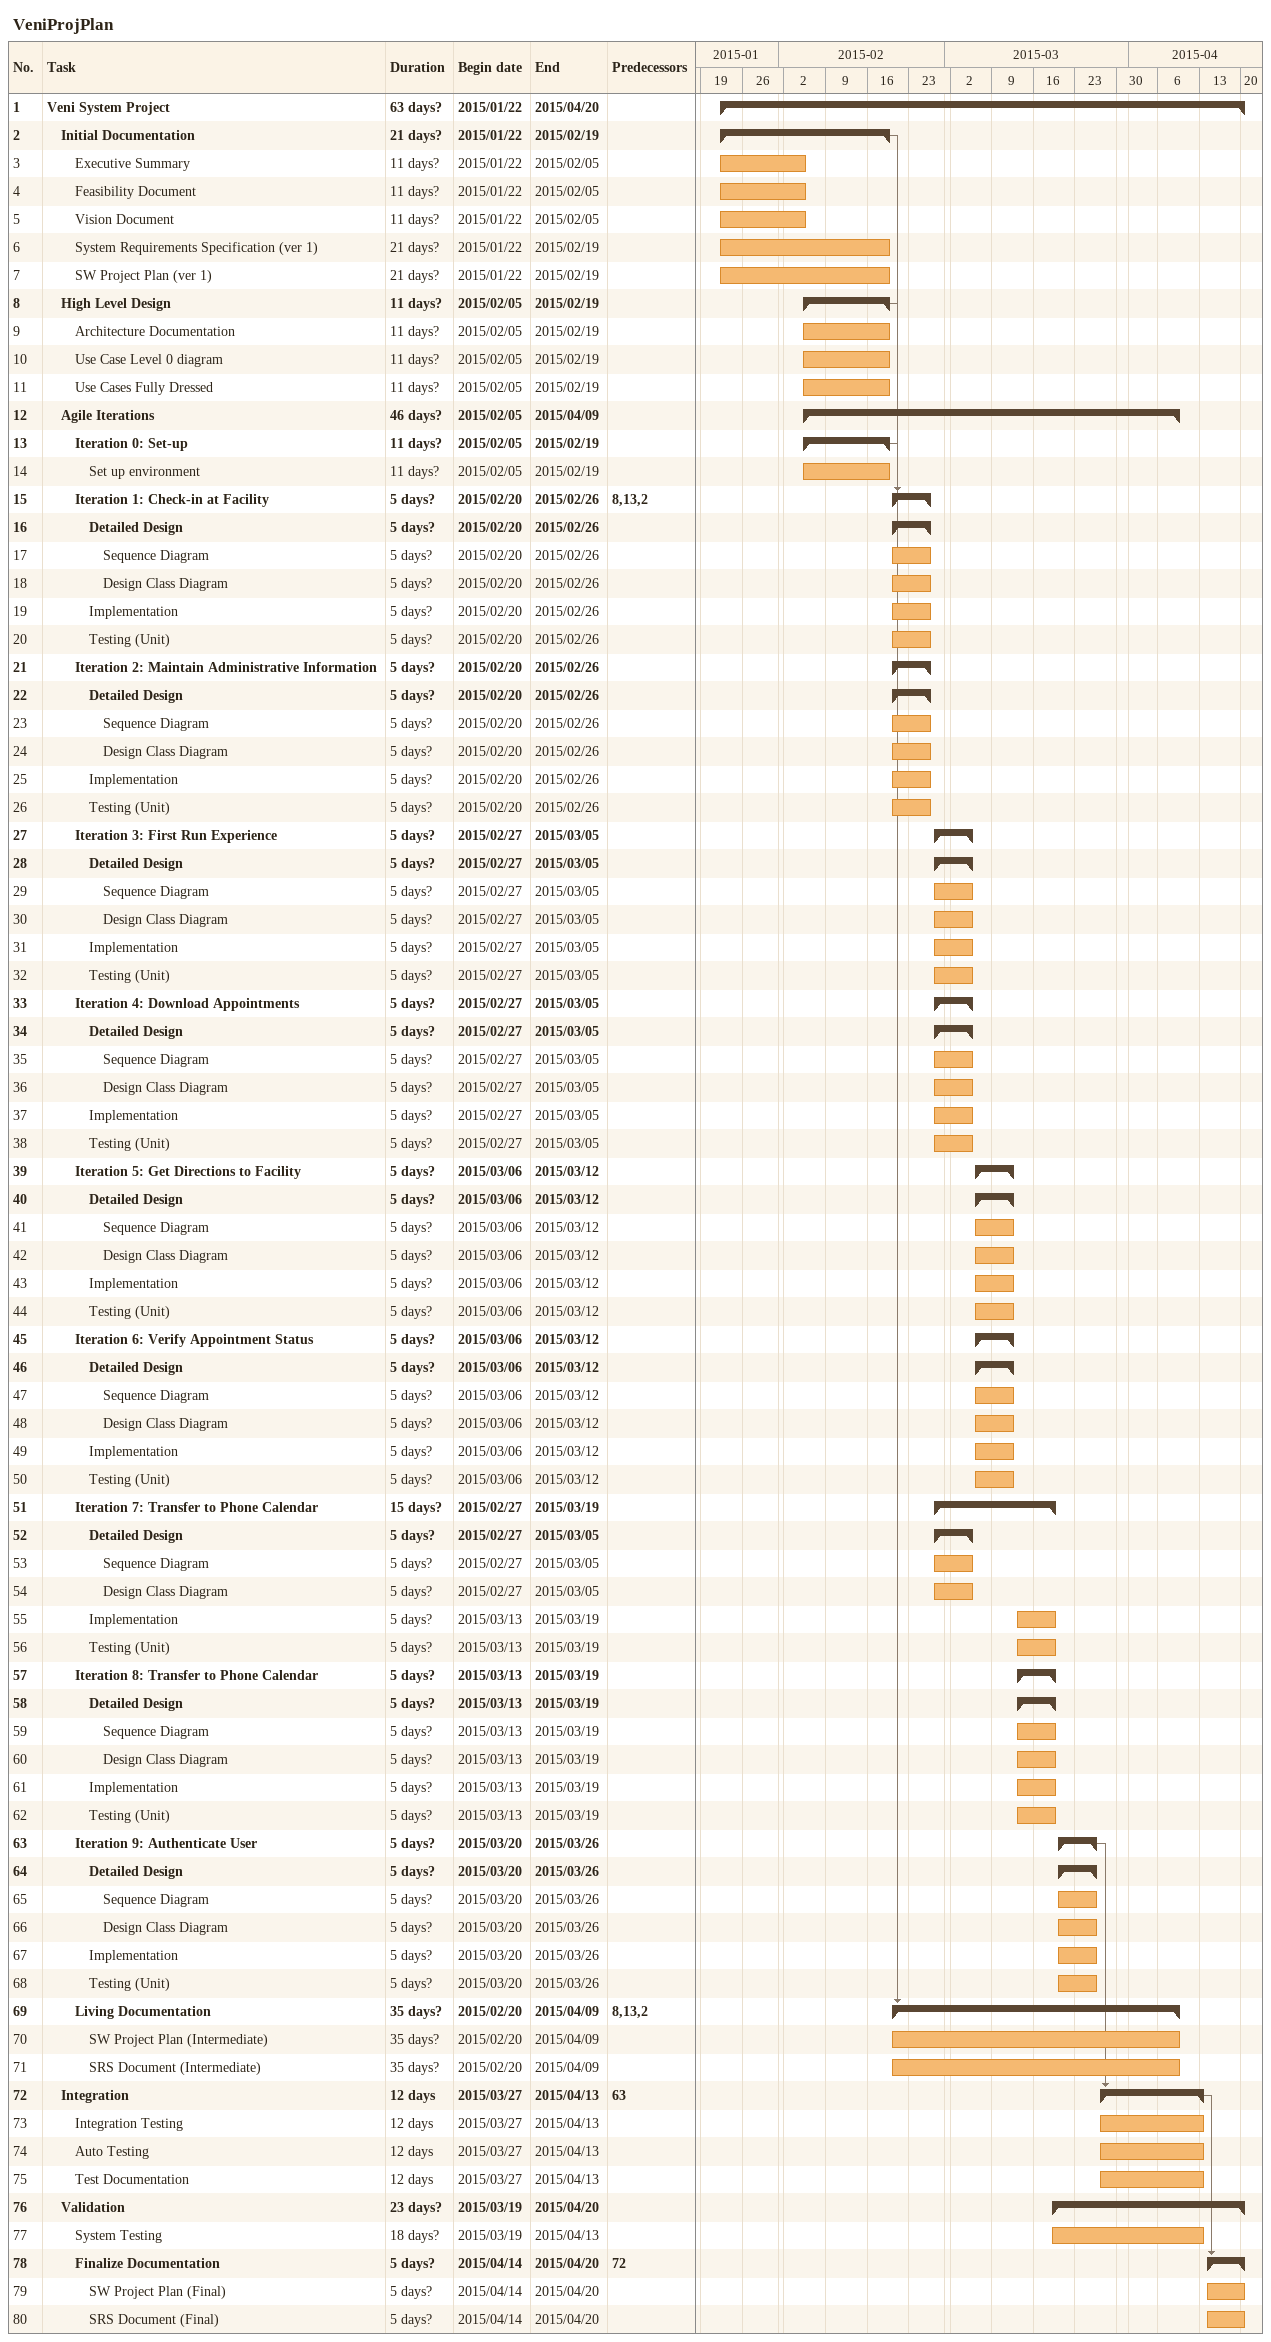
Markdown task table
VeniProjPlan

| ID | Level | Task | Duration | Start | Finish | Predecessors |
|---|---|---|---|---|---|---|
| 1 | 1 | **Veni System Project** | 63d? | 2015-01-22 | 2015-04-20 |  |
| 2 | 2 | **Initial Documentation** | 21d? | 2015-01-22 | 2015-02-19 |  |
| 3 | 3 | Executive Summary | 11d? | 2015-01-22 | 2015-02-05 |  |
| 4 | 3 | Feasibility Document | 11d? | 2015-01-22 | 2015-02-05 |  |
| 5 | 3 | Vision Document | 11d? | 2015-01-22 | 2015-02-05 |  |
| 6 | 3 | System Requirements Specification (ver 1) | 21d? | 2015-01-22 | 2015-02-19 |  |
| 7 | 3 | SW Project Plan (ver 1) | 21d? | 2015-01-22 | 2015-02-19 |  |
| 8 | 2 | **High Level Design** | 11d? | 2015-02-05 | 2015-02-19 |  |
| 9 | 3 | Architecture Documentation | 11d? | 2015-02-05 | 2015-02-19 |  |
| 10 | 3 | Use Case Level 0 diagram | 11d? | 2015-02-05 | 2015-02-19 |  |
| 11 | 3 | Use Cases Fully Dressed | 11d? | 2015-02-05 | 2015-02-19 |  |
| 12 | 2 | **Agile Iterations** | 46d? | 2015-02-05 | 2015-04-09 |  |
| 13 | 3 | **Iteration 0: Set-up** | 11d? | 2015-02-05 | 2015-02-19 |  |
| 14 | 4 | Set up environment | 11d? | 2015-02-05 | 2015-02-19 |  |
| 15 | 3 | **Iteration 1: Check-in at Facility** | 5d? | 2015-02-20 | 2015-02-26 | 8, 13, 2 |
| 16 | 4 | **Detailed Design** | 5d? | 2015-02-20 | 2015-02-26 |  |
| 17 | 5 | Sequence Diagram | 5d? | 2015-02-20 | 2015-02-26 |  |
| 18 | 5 | Design Class Diagram | 5d? | 2015-02-20 | 2015-02-26 |  |
| 19 | 4 | Implementation | 5d? | 2015-02-20 | 2015-02-26 |  |
| 20 | 4 | Testing (Unit) | 5d? | 2015-02-20 | 2015-02-26 |  |
| 21 | 3 | **Iteration 2: Maintain Administrative Information** | 5d? | 2015-02-20 | 2015-02-26 |  |
| 22 | 4 | **Detailed Design** | 5d? | 2015-02-20 | 2015-02-26 |  |
| 23 | 5 | Sequence Diagram | 5d? | 2015-02-20 | 2015-02-26 |  |
| 24 | 5 | Design Class Diagram | 5d? | 2015-02-20 | 2015-02-26 |  |
| 25 | 4 | Implementation | 5d? | 2015-02-20 | 2015-02-26 |  |
| 26 | 4 | Testing (Unit) | 5d? | 2015-02-20 | 2015-02-26 |  |
| 27 | 3 | **Iteration 3: First Run Experience** | 5d? | 2015-02-27 | 2015-03-05 |  |
| 28 | 4 | **Detailed Design** | 5d? | 2015-02-27 | 2015-03-05 |  |
| 29 | 5 | Sequence Diagram | 5d? | 2015-02-27 | 2015-03-05 |  |
| 30 | 5 | Design Class Diagram | 5d? | 2015-02-27 | 2015-03-05 |  |
| 31 | 4 | Implementation | 5d? | 2015-02-27 | 2015-03-05 |  |
| 32 | 4 | Testing (Unit) | 5d? | 2015-02-27 | 2015-03-05 |  |
| 33 | 3 | **Iteration 4: Download Appointments** | 5d? | 2015-02-27 | 2015-03-05 |  |
| 34 | 4 | **Detailed Design** | 5d? | 2015-02-27 | 2015-03-05 |  |
| 35 | 5 | Sequence Diagram | 5d? | 2015-02-27 | 2015-03-05 |  |
| 36 | 5 | Design Class Diagram | 5d? | 2015-02-27 | 2015-03-05 |  |
| 37 | 4 | Implementation | 5d? | 2015-02-27 | 2015-03-05 |  |
| 38 | 4 | Testing (Unit) | 5d? | 2015-02-27 | 2015-03-05 |  |
| 39 | 3 | **Iteration 5: Get Directions to Facility** | 5d? | 2015-03-06 | 2015-03-12 |  |
| 40 | 4 | **Detailed Design** | 5d? | 2015-03-06 | 2015-03-12 |  |
| 41 | 5 | Sequence Diagram | 5d? | 2015-03-06 | 2015-03-12 |  |
| 42 | 5 | Design Class Diagram | 5d? | 2015-03-06 | 2015-03-12 |  |
| 43 | 4 | Implementation | 5d? | 2015-03-06 | 2015-03-12 |  |
| 44 | 4 | Testing (Unit) | 5d? | 2015-03-06 | 2015-03-12 |  |
| 45 | 3 | **Iteration 6: Verify Appointment Status** | 5d? | 2015-03-06 | 2015-03-12 |  |
| 46 | 4 | **Detailed Design** | 5d? | 2015-03-06 | 2015-03-12 |  |
| 47 | 5 | Sequence Diagram | 5d? | 2015-03-06 | 2015-03-12 |  |
| 48 | 5 | Design Class Diagram | 5d? | 2015-03-06 | 2015-03-12 |  |
| 49 | 4 | Implementation | 5d? | 2015-03-06 | 2015-03-12 |  |
| 50 | 4 | Testing (Unit) | 5d? | 2015-03-06 | 2015-03-12 |  |
| 51 | 3 | **Iteration 7: Transfer to Phone Calendar** | 15d? | 2015-02-27 | 2015-03-19 |  |
| 52 | 4 | **Detailed Design** | 5d? | 2015-02-27 | 2015-03-05 |  |
| 53 | 5 | Sequence Diagram | 5d? | 2015-02-27 | 2015-03-05 |  |
| 54 | 5 | Design Class Diagram | 5d? | 2015-02-27 | 2015-03-05 |  |
| 55 | 4 | Implementation | 5d? | 2015-03-13 | 2015-03-19 |  |
| 56 | 4 | Testing (Unit) | 5d? | 2015-03-13 | 2015-03-19 |  |
| 57 | 3 | **Iteration 8: Transfer to Phone Calendar** | 5d? | 2015-03-13 | 2015-03-19 |  |
| 58 | 4 | **Detailed Design** | 5d? | 2015-03-13 | 2015-03-19 |  |
| 59 | 5 | Sequence Diagram | 5d? | 2015-03-13 | 2015-03-19 |  |
| 60 | 5 | Design Class Diagram | 5d? | 2015-03-13 | 2015-03-19 |  |
| 61 | 4 | Implementation | 5d? | 2015-03-13 | 2015-03-19 |  |
| 62 | 4 | Testing (Unit) | 5d? | 2015-03-13 | 2015-03-19 |  |
| 63 | 3 | **Iteration 9: Authenticate User** | 5d? | 2015-03-20 | 2015-03-26 |  |
| 64 | 4 | **Detailed Design** | 5d? | 2015-03-20 | 2015-03-26 |  |
| 65 | 5 | Sequence Diagram | 5d? | 2015-03-20 | 2015-03-26 |  |
| 66 | 5 | Design Class Diagram | 5d? | 2015-03-20 | 2015-03-26 |  |
| 67 | 4 | Implementation | 5d? | 2015-03-20 | 2015-03-26 |  |
| 68 | 4 | Testing (Unit) | 5d? | 2015-03-20 | 2015-03-26 |  |
| 69 | 3 | **Living Documentation** | 35d? | 2015-02-20 | 2015-04-09 | 8, 13, 2 |
| 70 | 4 | SW Project Plan (Intermediate) | 35d? | 2015-02-20 | 2015-04-09 |  |
| 71 | 4 | SRS Document (Intermediate) | 35d? | 2015-02-20 | 2015-04-09 |  |
| 72 | 2 | **Integration** | 12d | 2015-03-27 | 2015-04-13 | 63 |
| 73 | 3 | Integration Testing | 12d | 2015-03-27 | 2015-04-13 |  |
| 74 | 3 | Auto Testing | 12d | 2015-03-27 | 2015-04-13 |  |
| 75 | 3 | Test Documentation | 12d | 2015-03-27 | 2015-04-13 |  |
| 76 | 2 | **Validation** | 23d? | 2015-03-19 | 2015-04-20 |  |
| 77 | 3 | System Testing | 18d? | 2015-03-19 | 2015-04-13 |  |
| 78 | 3 | **Finalize Documentation** | 5d? | 2015-04-14 | 2015-04-20 | 72 |
| 79 | 4 | SW Project Plan (Final) | 5d? | 2015-04-14 | 2015-04-20 |  |
| 80 | 4 | SRS Document (Final) | 5d? | 2015-04-14 | 2015-04-20 |  |
